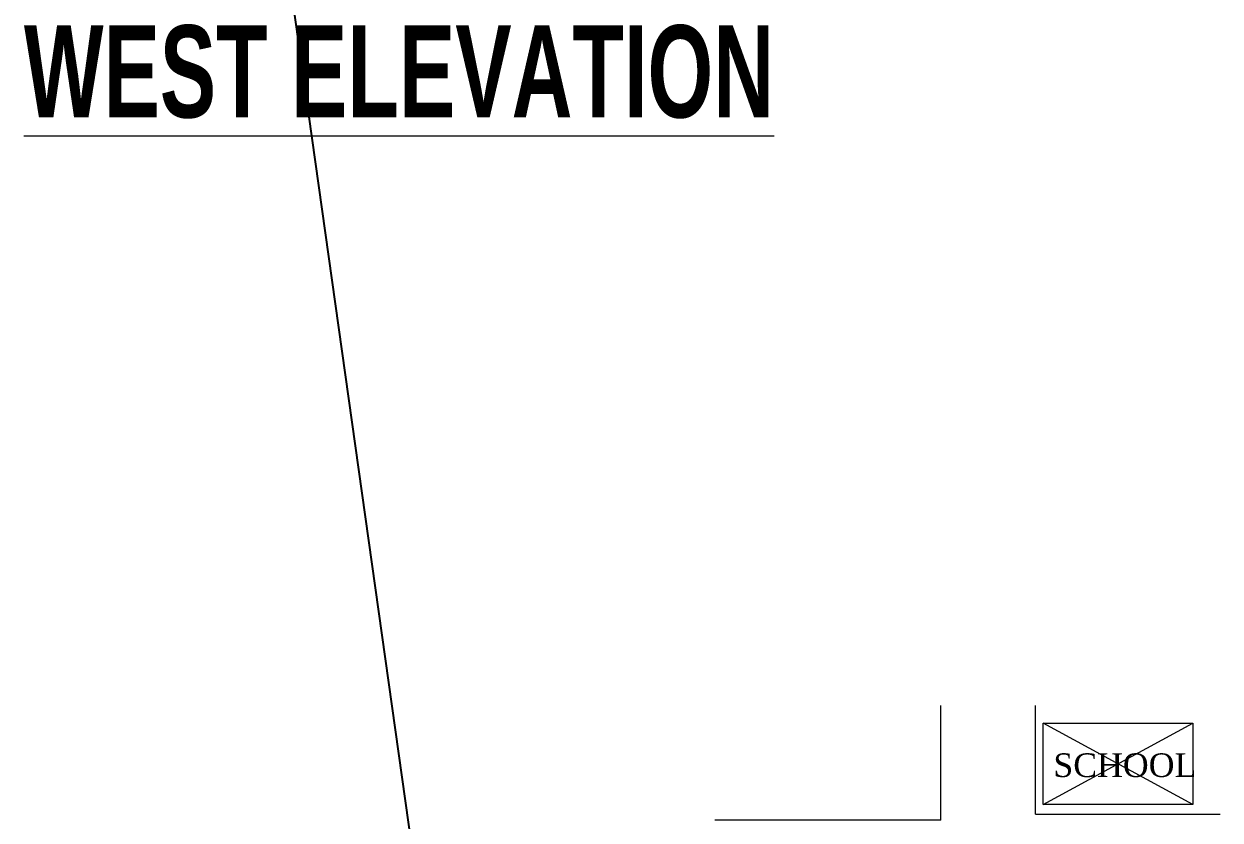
# Model space of a CAD drawing. Header units: inches. Extents: x -5000150 to -4996975, y -3262045 to -3259800.
# Drawn here: x -4998310.8 to -4998051, y -3261359.6 to -3261186.9 of the extents above; entities that cross this region are included whole.
import ezdxf

# ---------------------------------------------------------------- set-up
doc = ezdxf.new("R2010")
doc.units = ezdxf.units.IN
doc.header["$LTSCALE"] = 2
doc.header["$MEASUREMENT"] = 0
doc.layers.get('0').update_dxf_attribs({"linetype": 'CONTINUOUS'})
doc.layers.add('1', color=7, linetype='CONTINUOUS', lineweight=13)
doc.layers.add('Text-100.w', color=254, linetype='CONTINUOUS', lineweight=9)
doc.styles.add('Arial', font='arial.ttf', dxfattribs={"width": 0.8, "height": 12})
doc.styles.add('times new roman', font='times.ttf', dxfattribs={"height": 7})

msp = doc.modelspace()

# ---------------------------------------------------------------- linework, layer by layer
at = {"ltscale": 0.5}
msp.add_xline((-4998403.3, -3260110.56), (-0.1395005, 0.990222), dxfattribs=at)
at = {"layer": '1', "color": 11, "ltscale": 5}
for p, q in [((-4998111.67, -3261359.65), (-4998111.67, -3261334.83)), ((-4998091.12, -3261358.34), (-4998091.12, -3261334.83)), ((-4998091.12, -3261358.34), (-4998051.04, -3261358.34)), ((-4998111.67, -3261359.65), (-4998160.75, -3261359.65))]:
    msp.add_line(p, q, dxfattribs=at)
at = {"layer": '1', "color": 1, "ltscale": 5}
for p, q in [((-4998089.45, -3261356.24), (-4998056.98, -3261338.61)), ((-4998056.98, -3261356.24), (-4998089.45, -3261338.61))]:
    msp.add_line(p, q, dxfattribs=at)
msp.add_lwpolyline([(-4998056.98, -3261356.24), (-4998089.45, -3261356.24), (-4998089.45, -3261338.61), (-4998056.98, -3261338.61)], close=True, dxfattribs=at)

# ---------------------------------------------------------------- texts
at = {"color": 7, "insert": (-4998087.23, -3261345.17), "char_height": 5.136, "width": 139.5707, "attachment_point": 1, "style": 'times new roman'}
msp.add_mtext('SCHOOL', dxfattribs=at)
at = {"layer": 'Text-100.w', "insert": (-4998229.33, -3261187.22), "char_height": 20, "width": 569.1024, "attachment_point": 2, "style": 'Arial'}
msp.add_mtext('\\A1;{\\fArial Narrow|b1|i0|c0|p34;\\LWEST ELEVATION}', dxfattribs=at)

doc.saveas('drawing.dxf')
